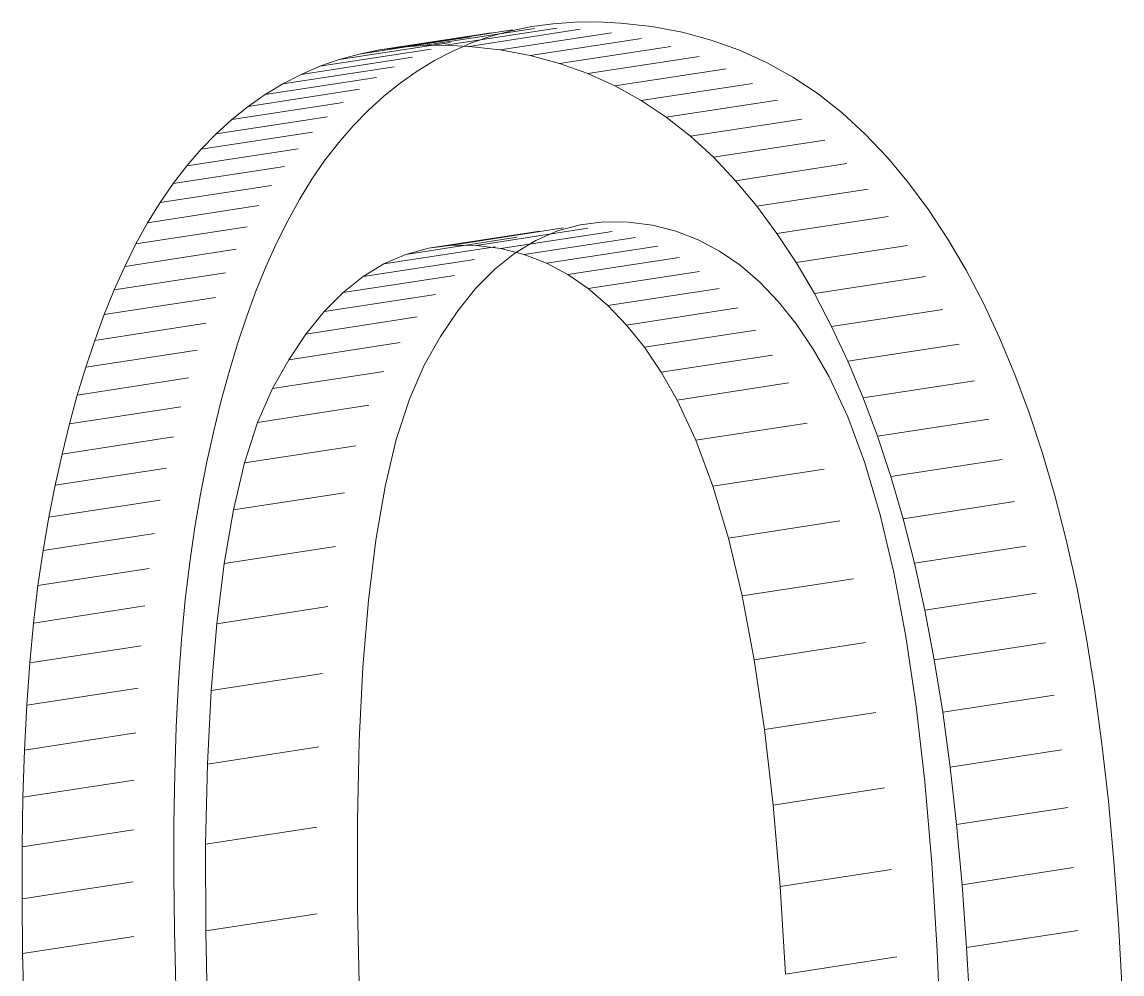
# Model space of a CAD drawing. Extents: x 23 to 417, y 3 to 294.
# Drawn here: x 343.536 to 344.513, y 152.948 to 153.794 of the extents above; entities that cross this region are included whole.
import ezdxf

# ---------------------------------------------------------------- set-up
doc = ezdxf.new("R2010")
doc.units = 0
doc.linetypes.add('DASHED', pattern=[15, 12, -3])
doc.layers.get('0').update_dxf_attribs({"lineweight": 13})

# ---------------------------------------------------------------- blocks, each defined once
blk = doc.blocks.new('BLOCK3535')
at = {"color": 7, "linetype": 'DASHED', "lineweight": 13, "ltscale": 0.006819}
for p, q in [((-16.822, 42.8782), (-16.5524, 42.9196)), ((-16.7842, 42.8833), (-16.5146, 42.9247)), ((-16.7453, 42.886), (-16.4757, 42.9274)), ((-16.7054, 42.8864), (-16.4358, 42.9278)), ((-16.6643, 42.8844), (-16.3947, 42.9259)), ((-16.6088, 42.8783), (-16.3392, 42.9197)), ((-16.8943, 42.8611), (-16.6247, 42.9025)), ((-16.8587, 42.8708), (-16.5891, 42.9122)), ((-16.5551, 42.8682), (-16.2855, 42.9096)), ((-16.9288, 42.8491), (-16.6592, 42.8905)), ((-16.5032, 42.8541), (-16.2336, 42.8956)), ((-16.9945, 42.818), (-16.725, 42.8594)), ((-16.9622, 42.8347), (-16.6926, 42.8761)), ((-16.4531, 42.8362), (-16.1835, 42.8776)), ((-17.0258, 42.799), (-16.7562, 42.8404)), ((-16.4048, 42.8143), (-16.1353, 42.8557)), ((-16.3583, 42.7884), (-16.0888, 42.8298)), ((-17.0559, 42.7778), (-16.7863, 42.8192)), ((-17.0849, 42.7545), (-16.8153, 42.7959)), ((-16.3136, 42.7586), (-16.0441, 42.8001)), ((-17.1127, 42.7291), (-16.8431, 42.7705)), ((-16.2707, 42.7249), (-16.0012, 42.7663)), ((-17.1394, 42.7016), (-16.8698, 42.7431)), ((-16.2297, 42.6873), (-15.9601, 42.7287)), ((-17.1649, 42.6721), (-16.8953, 42.7136)), ((-16.1904, 42.6457), (-15.9208, 42.6871)), ((-17.1893, 42.6405), (-16.9197, 42.682)), ((-17.2125, 42.6069), (-16.9429, 42.6483)), ((-16.1528, 42.6005), (-15.8832, 42.6419)), ((-17.2346, 42.5711), (-16.965, 42.6126)), ((-16.117, 42.552), (-15.8475, 42.5934)), ((-17.2555, 42.5333), (-16.9859, 42.5747)), ((-16.7359, 42.526), (-16.4663, 42.5674)), ((-16.6939, 42.5313), (-16.4244, 42.5728)), ((-16.6503, 42.5309), (-16.3808, 42.5723)), ((-16.6074, 42.5252), (-16.3378, 42.5666)), ((-16.7762, 42.5149), (-16.5067, 42.5564)), ((-16.5661, 42.5147), (-16.2966, 42.5561)), ((-17.2753, 42.4935), (-17.0057, 42.5349)), ((-16.8149, 42.4981), (-16.5454, 42.5395)), ((-16.5265, 42.4993), (-16.2569, 42.5407)), ((-16.083, 42.5002), (-15.8134, 42.5416)), ((-16.852, 42.4755), (-16.5824, 42.517)), ((-16.4884, 42.4791), (-16.2188, 42.5205)), ((-17.294, 42.4516), (-17.0244, 42.493)), ((-16.8875, 42.4472), (-16.6179, 42.4886)), ((-16.452, 42.454), (-16.1824, 42.4954)), ((-16.0506, 42.4451), (-15.7811, 42.4865)), ((-17.3118, 42.4078), (-17.0422, 42.4492)), ((-16.9213, 42.4131), (-16.6517, 42.4546)), ((-16.4172, 42.4241), (-16.1476, 42.4655)), ((-16.3839, 42.3893), (-16.1144, 42.4308)), ((-16.9535, 42.3733), (-16.6839, 42.4147)), ((-16.02, 42.3867), (-15.7504, 42.4281)), ((-17.3286, 42.3621), (-17.059, 42.4035)), ((-16.3523, 42.3497), (-16.0828, 42.3912)), ((-17.3445, 42.3145), (-17.0749, 42.3559)), ((-16.984, 42.3277), (-16.7145, 42.3691)), ((-15.9912, 42.325), (-15.7216, 42.3664)), ((-16.3224, 42.3053), (-16.0528, 42.3467)), ((-17.013, 42.2764), (-16.7434, 42.3178)), ((-17.3595, 42.2649), (-17.0899, 42.3063)), ((-16.294, 42.256), (-16.0244, 42.2974)), ((-15.964, 42.26), (-15.6944, 42.3014)), ((-17.3735, 42.2135), (-17.1039, 42.2549)), ((-17.0394, 42.2163), (-16.7698, 42.2577)), ((-16.2608, 42.1847), (-15.9912, 42.2261)), ((-15.9386, 42.1916), (-15.669, 42.2331)), ((-17.3866, 42.1601), (-17.1171, 42.2015)), ((-17.0626, 42.1445), (-16.793, 42.1859)), ((-15.9149, 42.12), (-15.6453, 42.1615)), ((-17.3988, 42.1048), (-17.1292, 42.1462)), ((-16.2306, 42.103), (-15.961, 42.1444)), ((-17.0824, 42.0609), (-16.8128, 42.1023)), ((-17.41, 42.0476), (-17.1405, 42.089)), ((-15.893, 42.0451), (-15.6234, 42.0865)), ((-16.2033, 42.0107), (-15.9338, 42.0521)), ((-17.4203, 41.9885), (-17.1508, 42.0299)), ((-17.0989, 41.9656), (-16.8293, 42.007)), ((-15.8728, 41.9662), (-15.6032, 42.0076)), ((-17.4295, 41.9263), (-17.1599, 41.9677)), ((-16.179, 41.9079), (-15.9095, 41.9493)), ((-15.8543, 41.8826), (-15.5847, 41.9241)), ((-17.4374, 41.8597), (-17.1678, 41.9011)), ((-17.112, 41.8585), (-16.8425, 41.8999)), ((-17.444, 41.7888), (-17.1744, 41.8302)), ((-16.1577, 41.7945), (-15.8881, 41.836)), ((-15.8376, 41.7944), (-15.568, 41.8358)), ((-17.1219, 41.7397), (-16.8523, 41.7811)), ((-17.4493, 41.7136), (-17.1797, 41.755)), ((-15.8226, 41.7015), (-15.553, 41.7429)), ((-16.1393, 41.6707), (-15.8697, 41.7121)), ((-17.4534, 41.634), (-17.1838, 41.6755)), ((-17.1284, 41.6092), (-16.8588, 41.6506)), ((-15.8093, 41.6039), (-15.5398, 41.6453)), ((-17.4561, 41.5502), (-17.1865, 41.5916)), ((-16.1239, 41.5363), (-15.8543, 41.5778)), ((-15.7979, 41.5016), (-15.5283, 41.543)), ((-17.4576, 41.4619), (-17.188, 41.5034)), ((-17.1317, 41.4669), (-16.8621, 41.5083)), ((-15.7881, 41.3947), (-15.5185, 41.4361)), ((-16.1114, 41.3915), (-15.8418, 41.4329)), ((-17.4577, 41.3694), (-17.1881, 41.4108)), ((-17.1315, 41.3128), (-16.862, 41.3542)), ((-15.7801, 41.2831), (-15.5105, 41.3245)), ((-17.4566, 41.2725), (-17.187, 41.3139)), ((-16.1019, 41.236), (-15.8323, 41.2775))]:
    blk.add_line(p, q, dxfattribs=at)
at = {"color": 7, "linetype": 'DASHED', "lineweight": 13, "ltscale": 0.000935625}
for p, q in [((-16.5524, 42.9196), (-16.5891, 42.9122)), ((-16.822, 42.8782), (-16.8587, 42.8708))]:
    blk.add_line(p, q, dxfattribs=at)
at = {"color": 7, "linetype": 'DASHED', "lineweight": 13, "ltscale": 0.000952995}
for p, q in [((-16.5146, 42.9247), (-16.5524, 42.9196)), ((-16.7842, 42.8833), (-16.822, 42.8782))]:
    blk.add_line(p, q, dxfattribs=at)
at = {"color": 7, "linetype": 'DASHED', "lineweight": 13, "ltscale": 0.000974219}
for p, q in [((-16.4757, 42.9274), (-16.5146, 42.9247)), ((-16.7453, 42.886), (-16.7842, 42.8833))]:
    blk.add_line(p, q, dxfattribs=at)
at = {"color": 7, "linetype": 'DASHED', "lineweight": 13, "ltscale": 0.000998929}
for p, q in [((-16.4358, 42.9278), (-16.4757, 42.9274)), ((-16.7054, 42.8864), (-16.7453, 42.886))]:
    blk.add_line(p, q, dxfattribs=at)
at = {"color": 7, "linetype": 'DASHED', "lineweight": 13, "ltscale": 0.001028}
for p, q in [((-16.3947, 42.9259), (-16.4358, 42.9278)), ((-16.6643, 42.8844), (-16.7054, 42.8864))]:
    blk.add_line(p, q, dxfattribs=at)
at = {"color": 7, "linetype": 'DASHED', "lineweight": 13, "ltscale": 0.001396}
for p, q in [((-16.3392, 42.9197), (-16.3947, 42.9259)), ((-16.6088, 42.8783), (-16.6643, 42.8844))]:
    blk.add_line(p, q, dxfattribs=at)
at = {"color": 7, "linetype": 'DASHED', "lineweight": 13, "ltscale": 0.001366}
for p, q in [((-16.2855, 42.9096), (-16.3392, 42.9197)), ((-16.5551, 42.8682), (-16.6088, 42.8783))]:
    blk.add_line(p, q, dxfattribs=at)
at = {"color": 7, "linetype": 'DASHED', "lineweight": 13, "ltscale": 0.00091398}
for p, q in [((-16.6247, 42.9025), (-16.6592, 42.8905)), ((-16.8943, 42.8611), (-16.9288, 42.8491))]:
    blk.add_line(p, q, dxfattribs=at)
at = {"color": 7, "linetype": 'DASHED', "lineweight": 13, "ltscale": 0.000922483}
for p, q in [((-16.5891, 42.9122), (-16.6247, 42.9025)), ((-16.8587, 42.8708), (-16.8943, 42.8611))]:
    blk.add_line(p, q, dxfattribs=at)
at = {"color": 7, "linetype": 'DASHED', "lineweight": 13, "ltscale": 0.001344}
for p, q in [((-16.2336, 42.8956), (-16.2855, 42.9096)), ((-16.5032, 42.8541), (-16.5551, 42.8682))]:
    blk.add_line(p, q, dxfattribs=at)
at = {"color": 7, "linetype": 'DASHED', "lineweight": 13, "ltscale": 0.000909558}
for p, q in [((-16.6592, 42.8905), (-16.6926, 42.8761)), ((-16.9288, 42.8491), (-16.9622, 42.8347))]:
    blk.add_line(p, q, dxfattribs=at)
at = {"color": 7, "linetype": 'DASHED', "lineweight": 13, "ltscale": 0.001331}
for p, q in [((-16.1835, 42.8776), (-16.2336, 42.8956)), ((-16.4531, 42.8362), (-16.5032, 42.8541))]:
    blk.add_line(p, q, dxfattribs=at)
at = {"color": 7, "linetype": 'DASHED', "lineweight": 13, "ltscale": 0.000914498}
for p, q in [((-16.725, 42.8594), (-16.7562, 42.8404)), ((-16.9945, 42.818), (-17.0258, 42.799))]:
    blk.add_line(p, q, dxfattribs=at)
at = {"color": 7, "linetype": 'DASHED', "lineweight": 13, "ltscale": 0.000909767}
for p, q in [((-16.6926, 42.8761), (-16.725, 42.8594)), ((-16.9622, 42.8347), (-16.9945, 42.818))]:
    blk.add_line(p, q, dxfattribs=at)
at = {"color": 7, "linetype": 'DASHED', "lineweight": 13, "ltscale": 0.001326}
for p, q in [((-16.1353, 42.8557), (-16.1835, 42.8776)), ((-16.4048, 42.8143), (-16.4531, 42.8362))]:
    blk.add_line(p, q, dxfattribs=at)
at = {"color": 7, "linetype": 'DASHED', "lineweight": 13, "ltscale": 0.000921512}
for p, q in [((-16.7562, 42.8404), (-16.7863, 42.8192)), ((-17.0258, 42.799), (-17.0559, 42.7778))]:
    blk.add_line(p, q, dxfattribs=at)
at = {"color": 7, "linetype": 'DASHED', "lineweight": 13, "ltscale": 0.00133}
for p, q in [((-16.0888, 42.8298), (-16.1353, 42.8557)), ((-16.3583, 42.7884), (-16.4048, 42.8143))]:
    blk.add_line(p, q, dxfattribs=at)
at = {"color": 7, "linetype": 'DASHED', "lineweight": 13, "ltscale": 0.001343}
for p, q in [((-16.0441, 42.8001), (-16.0888, 42.8298)), ((-16.3136, 42.7586), (-16.3583, 42.7884))]:
    blk.add_line(p, q, dxfattribs=at)
at = {"color": 7, "linetype": 'DASHED', "lineweight": 13, "ltscale": 0.000929601}
for p, q in [((-16.7863, 42.8192), (-16.8153, 42.7959)), ((-17.0559, 42.7778), (-17.0849, 42.7545))]:
    blk.add_line(p, q, dxfattribs=at)
at = {"color": 7, "linetype": 'DASHED', "lineweight": 13, "ltscale": 0.000941283}
for p, q in [((-16.8153, 42.7959), (-16.8431, 42.7705)), ((-17.0849, 42.7545), (-17.1127, 42.7291))]:
    blk.add_line(p, q, dxfattribs=at)
at = {"color": 7, "linetype": 'DASHED', "lineweight": 13, "ltscale": 0.001364}
for p, q in [((-16.0012, 42.7663), (-16.0441, 42.8001)), ((-16.2707, 42.7249), (-16.3136, 42.7586))]:
    blk.add_line(p, q, dxfattribs=at)
at = {"color": 7, "linetype": 'DASHED', "lineweight": 13, "ltscale": 0.000956864}
for p, q in [((-16.8431, 42.7705), (-16.8698, 42.7431)), ((-17.1127, 42.7291), (-17.1394, 42.7016))]:
    blk.add_line(p, q, dxfattribs=at)
at = {"color": 7, "linetype": 'DASHED', "lineweight": 13, "ltscale": 0.001393}
for p, q in [((-15.9601, 42.7287), (-16.0012, 42.7663)), ((-16.2297, 42.6873), (-16.2707, 42.7249))]:
    blk.add_line(p, q, dxfattribs=at)
at = {"color": 7, "linetype": 'DASHED', "lineweight": 13, "ltscale": 0.000975328}
for p, q in [((-16.8698, 42.7431), (-16.8953, 42.7136)), ((-17.1394, 42.7016), (-17.1649, 42.6721))]:
    blk.add_line(p, q, dxfattribs=at)
at = {"color": 7, "linetype": 'DASHED', "lineweight": 13, "ltscale": 0.00143}
for p, q in [((-15.9208, 42.6871), (-15.9601, 42.7287)), ((-16.1904, 42.6457), (-16.2297, 42.6873))]:
    blk.add_line(p, q, dxfattribs=at)
at = {"color": 7, "linetype": 'DASHED', "lineweight": 13, "ltscale": 0.000997576}
for p, q in [((-16.8953, 42.7136), (-16.9197, 42.682)), ((-17.1649, 42.6721), (-17.1893, 42.6405))]:
    blk.add_line(p, q, dxfattribs=at)
at = {"color": 7, "linetype": 'DASHED', "lineweight": 13, "ltscale": 0.001469}
for p, q in [((-15.8832, 42.6419), (-15.9208, 42.6871)), ((-16.1528, 42.6005), (-16.1904, 42.6457))]:
    blk.add_line(p, q, dxfattribs=at)
at = {"color": 7, "linetype": 'DASHED', "lineweight": 13, "ltscale": 0.001022}
for p, q in [((-16.9197, 42.682), (-16.9429, 42.6483)), ((-17.1893, 42.6405), (-17.2125, 42.6069))]:
    blk.add_line(p, q, dxfattribs=at)
at = {"color": 7, "linetype": 'DASHED', "lineweight": 13, "ltscale": 0.00105}
for p, q in [((-16.9429, 42.6483), (-16.965, 42.6126)), ((-17.2125, 42.6069), (-17.2346, 42.5711))]:
    blk.add_line(p, q, dxfattribs=at)
at = {"color": 7, "linetype": 'DASHED', "lineweight": 13, "ltscale": 0.001507}
for p, q in [((-15.8475, 42.5934), (-15.8832, 42.6419)), ((-16.117, 42.552), (-16.1528, 42.6005))]:
    blk.add_line(p, q, dxfattribs=at)
at = {"color": 7, "linetype": 'DASHED', "lineweight": 13, "ltscale": 0.00108}
for p, q in [((-16.965, 42.6126), (-16.9859, 42.5747)), ((-17.2346, 42.5711), (-17.2555, 42.5333))]:
    blk.add_line(p, q, dxfattribs=at)
at = {"color": 7, "linetype": 'DASHED', "lineweight": 13, "ltscale": 0.00155}
for p, q in [((-15.8134, 42.5416), (-15.8475, 42.5934)), ((-16.083, 42.5002), (-16.117, 42.552))]:
    blk.add_line(p, q, dxfattribs=at)
at = {"color": 7, "linetype": 'DASHED', "lineweight": 13, "ltscale": 0.001113}
for p, q in [((-16.9859, 42.5747), (-17.0057, 42.5349)), ((-17.2555, 42.5333), (-17.2753, 42.4935))]:
    blk.add_line(p, q, dxfattribs=at)
at = {"color": 7, "linetype": 'DASHED', "lineweight": 13, "ltscale": 0.001046}
for p, q in [((-16.5067, 42.5564), (-16.4663, 42.5674)), ((-16.7762, 42.5149), (-16.7359, 42.526))]:
    blk.add_line(p, q, dxfattribs=at)
at = {"color": 7, "linetype": 'DASHED', "lineweight": 13, "ltscale": 0.001058}
for p, q in [((-16.4663, 42.5674), (-16.4244, 42.5728)), ((-16.7359, 42.526), (-16.6939, 42.5313))]:
    blk.add_line(p, q, dxfattribs=at)
at = {"color": 7, "linetype": 'DASHED', "lineweight": 13, "ltscale": 0.00109}
for p, q in [((-16.4244, 42.5728), (-16.3808, 42.5723)), ((-16.6939, 42.5313), (-16.6503, 42.5309))]:
    blk.add_line(p, q, dxfattribs=at)
at = {"color": 7, "linetype": 'DASHED', "lineweight": 13, "ltscale": 0.001082}
for p, q in [((-16.3808, 42.5723), (-16.3378, 42.5666)), ((-16.6503, 42.5309), (-16.6074, 42.5252))]:
    blk.add_line(p, q, dxfattribs=at)
at = {"color": 7, "linetype": 'DASHED', "lineweight": 13, "ltscale": 0.001065}
for p, q in [((-16.3378, 42.5666), (-16.2966, 42.5561)), ((-16.6074, 42.5252), (-16.5661, 42.5147))]:
    blk.add_line(p, q, dxfattribs=at)
at = {"color": 7, "linetype": 'DASHED', "lineweight": 13, "ltscale": 0.001055}
for p, q in [((-16.5454, 42.5395), (-16.5067, 42.5564)), ((-16.8149, 42.4981), (-16.7762, 42.5149))]:
    blk.add_line(p, q, dxfattribs=at)
at = {"color": 7, "linetype": 'DASHED', "lineweight": 13, "ltscale": 0.001064}
for p, q in [((-16.2966, 42.5561), (-16.2569, 42.5407)), ((-16.5661, 42.5147), (-16.5265, 42.4993))]:
    blk.add_line(p, q, dxfattribs=at)
at = {"color": 7, "linetype": 'DASHED', "lineweight": 13, "ltscale": 0.001147}
for p, q in [((-17.0057, 42.5349), (-17.0244, 42.493)), ((-17.2753, 42.4935), (-17.294, 42.4516))]:
    blk.add_line(p, q, dxfattribs=at)
at = {"color": 7, "linetype": 'DASHED', "lineweight": 13, "ltscale": 0.001085}
for p, q in [((-16.5824, 42.517), (-16.5454, 42.5395)), ((-16.852, 42.4755), (-16.8149, 42.4981))]:
    blk.add_line(p, q, dxfattribs=at)
at = {"color": 7, "linetype": 'DASHED', "lineweight": 13, "ltscale": 0.001077}
for p, q in [((-16.2569, 42.5407), (-16.2188, 42.5205)), ((-16.5265, 42.4993), (-16.4884, 42.4791))]:
    blk.add_line(p, q, dxfattribs=at)
at = {"color": 7, "linetype": 'DASHED', "lineweight": 13, "ltscale": 0.001597}
for p, q in [((-15.7811, 42.4865), (-15.8134, 42.5416)), ((-16.0506, 42.4451), (-16.083, 42.5002))]:
    blk.add_line(p, q, dxfattribs=at)
at = {"color": 7, "linetype": 'DASHED', "lineweight": 13, "ltscale": 0.001134}
for p, q in [((-16.6179, 42.4886), (-16.5824, 42.517)), ((-16.8875, 42.4472), (-16.852, 42.4755))]:
    blk.add_line(p, q, dxfattribs=at)
at = {"color": 7, "linetype": 'DASHED', "lineweight": 13, "ltscale": 0.001106}
for p, q in [((-16.2188, 42.5205), (-16.1824, 42.4954)), ((-16.4884, 42.4791), (-16.452, 42.454))]:
    blk.add_line(p, q, dxfattribs=at)
at = {"color": 7, "linetype": 'DASHED', "lineweight": 13, "ltscale": 0.001182}
for p, q in [((-17.0244, 42.493), (-17.0422, 42.4492)), ((-17.294, 42.4516), (-17.3118, 42.4078))]:
    blk.add_line(p, q, dxfattribs=at)
at = {"color": 7, "linetype": 'DASHED', "lineweight": 13, "ltscale": 0.0012}
for p, q in [((-16.6517, 42.4546), (-16.6179, 42.4886)), ((-16.9213, 42.4131), (-16.8875, 42.4472))]:
    blk.add_line(p, q, dxfattribs=at)
at = {"color": 7, "linetype": 'DASHED', "lineweight": 13, "ltscale": 0.001148}
for p, q in [((-16.1824, 42.4954), (-16.1476, 42.4655)), ((-16.452, 42.454), (-16.4172, 42.4241))]:
    blk.add_line(p, q, dxfattribs=at)
at = {"color": 7, "linetype": 'DASHED', "lineweight": 13, "ltscale": 0.001649}
for p, q in [((-15.7504, 42.4281), (-15.7811, 42.4865)), ((-16.02, 42.3867), (-16.0506, 42.4451))]:
    blk.add_line(p, q, dxfattribs=at)
at = {"color": 7, "linetype": 'DASHED', "lineweight": 13, "ltscale": 0.001218}
for p, q in [((-17.0422, 42.4492), (-17.059, 42.4035)), ((-17.3118, 42.4078), (-17.3286, 42.3621))]:
    blk.add_line(p, q, dxfattribs=at)
at = {"color": 7, "linetype": 'DASHED', "lineweight": 13, "ltscale": 0.00128}
for p, q in [((-16.6839, 42.4147), (-16.6517, 42.4546)), ((-16.9535, 42.3733), (-16.9213, 42.4131))]:
    blk.add_line(p, q, dxfattribs=at)
at = {"color": 7, "linetype": 'DASHED', "lineweight": 13, "ltscale": 0.001202}
for p, q in [((-16.1476, 42.4655), (-16.1144, 42.4308)), ((-16.4172, 42.4241), (-16.3839, 42.3893))]:
    blk.add_line(p, q, dxfattribs=at)
at = {"color": 7, "linetype": 'DASHED', "lineweight": 13, "ltscale": 0.001267}
for p, q in [((-16.1144, 42.4308), (-16.0828, 42.3912)), ((-16.3839, 42.3893), (-16.3523, 42.3497))]:
    blk.add_line(p, q, dxfattribs=at)
at = {"color": 7, "linetype": 'DASHED', "lineweight": 13, "ltscale": 0.001372}
for p, q in [((-16.7145, 42.3691), (-16.6839, 42.4147)), ((-16.984, 42.3277), (-16.9535, 42.3733))]:
    blk.add_line(p, q, dxfattribs=at)
at = {"color": 7, "linetype": 'DASHED', "lineweight": 13, "ltscale": 0.001703}
for p, q in [((-15.7216, 42.3664), (-15.7504, 42.4281)), ((-15.9912, 42.325), (-16.02, 42.3867))]:
    blk.add_line(p, q, dxfattribs=at)
at = {"color": 7, "linetype": 'DASHED', "lineweight": 13, "ltscale": 0.001255}
for p, q in [((-17.059, 42.4035), (-17.0749, 42.3559)), ((-17.3286, 42.3621), (-17.3445, 42.3145))]:
    blk.add_line(p, q, dxfattribs=at)
at = {"color": 7, "linetype": 'DASHED', "lineweight": 13, "ltscale": 0.001341}
for p, q in [((-16.0828, 42.3912), (-16.0528, 42.3467)), ((-16.3523, 42.3497), (-16.3224, 42.3053))]:
    blk.add_line(p, q, dxfattribs=at)
at = {"color": 7, "linetype": 'DASHED', "lineweight": 13, "ltscale": 0.001294}
for p, q in [((-17.0749, 42.3559), (-17.0899, 42.3063)), ((-17.3445, 42.3145), (-17.3595, 42.2649))]:
    blk.add_line(p, q, dxfattribs=at)
at = {"color": 7, "linetype": 'DASHED', "lineweight": 13, "ltscale": 0.001473}
for p, q in [((-16.7434, 42.3178), (-16.7145, 42.3691)), ((-17.013, 42.2764), (-16.984, 42.3277))]:
    blk.add_line(p, q, dxfattribs=at)
at = {"color": 7, "linetype": 'DASHED', "lineweight": 13, "ltscale": 0.001761}
for p, q in [((-15.6944, 42.3014), (-15.7216, 42.3664)), ((-15.964, 42.26), (-15.9912, 42.325))]:
    blk.add_line(p, q, dxfattribs=at)
at = {"color": 7, "linetype": 'DASHED', "lineweight": 13, "ltscale": 0.001422}
for p, q in [((-16.0528, 42.3467), (-16.0244, 42.2974)), ((-16.3224, 42.3053), (-16.294, 42.256))]:
    blk.add_line(p, q, dxfattribs=at)
at = {"color": 7, "linetype": 'DASHED', "lineweight": 13, "ltscale": 0.001641}
for p, q in [((-16.7698, 42.2577), (-16.7434, 42.3178)), ((-17.0394, 42.2163), (-17.013, 42.2764))]:
    blk.add_line(p, q, dxfattribs=at)
at = {"color": 7, "linetype": 'DASHED', "lineweight": 13, "ltscale": 0.001333}
for p, q in [((-17.0899, 42.3063), (-17.1039, 42.2549)), ((-17.3595, 42.2649), (-17.3735, 42.2135))]:
    blk.add_line(p, q, dxfattribs=at)
at = {"color": 7, "linetype": 'DASHED', "lineweight": 13, "ltscale": 0.001965}
for p, q in [((-16.0244, 42.2974), (-15.9912, 42.2261)), ((-16.294, 42.256), (-16.2608, 42.1847))]:
    blk.add_line(p, q, dxfattribs=at)
at = {"color": 7, "linetype": 'DASHED', "lineweight": 13, "ltscale": 0.001822}
for p, q in [((-15.669, 42.2331), (-15.6944, 42.3014)), ((-15.9386, 42.1916), (-15.964, 42.26))]:
    blk.add_line(p, q, dxfattribs=at)
at = {"color": 7, "linetype": 'DASHED', "lineweight": 13, "ltscale": 0.001374}
for p, q in [((-17.1039, 42.2549), (-17.1171, 42.2015)), ((-17.3735, 42.2135), (-17.3866, 42.1601))]:
    blk.add_line(p, q, dxfattribs=at)
at = {"color": 7, "linetype": 'DASHED', "lineweight": 13, "ltscale": 0.001887}
for p, q in [((-16.793, 42.1859), (-16.7698, 42.2577)), ((-17.0626, 42.1445), (-17.0394, 42.2163))]:
    blk.add_line(p, q, dxfattribs=at)
at = {"color": 7, "linetype": 'DASHED', "lineweight": 13, "ltscale": 0.002179}
for p, q in [((-15.9912, 42.2261), (-15.961, 42.1444)), ((-16.2608, 42.1847), (-16.2306, 42.103))]:
    blk.add_line(p, q, dxfattribs=at)
at = {"color": 7, "linetype": 'DASHED', "lineweight": 13, "ltscale": 0.001886}
for p, q in [((-15.6453, 42.1615), (-15.669, 42.2331)), ((-15.9149, 42.12), (-15.9386, 42.1916))]:
    blk.add_line(p, q, dxfattribs=at)
at = {"color": 7, "linetype": 'DASHED', "lineweight": 13, "ltscale": 0.001415}
for p, q in [((-17.1171, 42.2015), (-17.1292, 42.1462)), ((-17.3866, 42.1601), (-17.3988, 42.1048))]:
    blk.add_line(p, q, dxfattribs=at)
at = {"color": 7, "linetype": 'DASHED', "lineweight": 13, "ltscale": 0.002147}
for p, q in [((-16.8128, 42.1023), (-16.793, 42.1859)), ((-17.0824, 42.0609), (-17.0626, 42.1445))]:
    blk.add_line(p, q, dxfattribs=at)
at = {"color": 7, "linetype": 'DASHED', "lineweight": 13, "ltscale": 0.001952}
for p, q in [((-15.6234, 42.0865), (-15.6453, 42.1615)), ((-15.893, 42.0451), (-15.9149, 42.12))]:
    blk.add_line(p, q, dxfattribs=at)
at = {"color": 7, "linetype": 'DASHED', "lineweight": 13, "ltscale": 0.001457}
for p, q in [((-17.1292, 42.1462), (-17.1405, 42.089)), ((-17.3988, 42.1048), (-17.41, 42.0476))]:
    blk.add_line(p, q, dxfattribs=at)
at = {"color": 7, "linetype": 'DASHED', "lineweight": 13, "ltscale": 0.002406}
for p, q in [((-15.961, 42.1444), (-15.9338, 42.0521)), ((-16.2306, 42.103), (-16.2033, 42.0107))]:
    blk.add_line(p, q, dxfattribs=at)
at = {"color": 7, "linetype": 'DASHED', "lineweight": 13, "ltscale": 0.002418}
for p, q in [((-16.8293, 42.007), (-16.8128, 42.1023)), ((-17.0989, 41.9656), (-17.0824, 42.0609))]:
    blk.add_line(p, q, dxfattribs=at)
at = {"color": 7, "linetype": 'DASHED', "lineweight": 13, "ltscale": 0.0015}
for p, q in [((-17.1405, 42.089), (-17.1508, 42.0299)), ((-17.41, 42.0476), (-17.4203, 41.9885))]:
    blk.add_line(p, q, dxfattribs=at)
at = {"color": 7, "linetype": 'DASHED', "lineweight": 13, "ltscale": 0.002036}
for p, q in [((-15.6032, 42.0076), (-15.6234, 42.0865)), ((-15.8728, 41.9662), (-15.893, 42.0451))]:
    blk.add_line(p, q, dxfattribs=at)
at = {"color": 7, "linetype": 'DASHED', "lineweight": 13, "ltscale": 0.002641}
for p, q in [((-15.9338, 42.0521), (-15.9095, 41.9493)), ((-16.2033, 42.0107), (-16.179, 41.9079))]:
    blk.add_line(p, q, dxfattribs=at)
at = {"color": 7, "linetype": 'DASHED', "lineweight": 13, "ltscale": 0.001573}
for p, q in [((-17.1508, 42.0299), (-17.1599, 41.9677)), ((-17.4203, 41.9885), (-17.4295, 41.9263))]:
    blk.add_line(p, q, dxfattribs=at)
at = {"color": 7, "linetype": 'DASHED', "lineweight": 13, "ltscale": 0.002697}
for p, q in [((-16.8425, 41.8999), (-16.8293, 42.007)), ((-17.112, 41.8585), (-17.0989, 41.9656))]:
    blk.add_line(p, q, dxfattribs=at)
at = {"color": 7, "linetype": 'DASHED', "lineweight": 13, "ltscale": 0.00214}
for p, q in [((-15.5847, 41.9241), (-15.6032, 42.0076)), ((-15.8543, 41.8826), (-15.8728, 41.9662))]:
    blk.add_line(p, q, dxfattribs=at)
at = {"color": 7, "linetype": 'DASHED', "lineweight": 13, "ltscale": 0.001676}
for p, q in [((-17.1599, 41.9677), (-17.1678, 41.9011)), ((-17.4295, 41.9263), (-17.4374, 41.8597))]:
    blk.add_line(p, q, dxfattribs=at)
at = {"color": 7, "linetype": 'DASHED', "lineweight": 13, "ltscale": 0.002883}
for p, q in [((-15.9095, 41.9493), (-15.8881, 41.836)), ((-16.179, 41.9079), (-16.1577, 41.7945))]:
    blk.add_line(p, q, dxfattribs=at)
at = {"color": 7, "linetype": 'DASHED', "lineweight": 13, "ltscale": 0.002245}
for p, q in [((-15.568, 41.8358), (-15.5847, 41.9241)), ((-15.8376, 41.7944), (-15.8543, 41.8826))]:
    blk.add_line(p, q, dxfattribs=at)
at = {"color": 7, "linetype": 'DASHED', "lineweight": 13, "ltscale": 0.00178}
for p, q in [((-17.1678, 41.9011), (-17.1744, 41.8302)), ((-17.4374, 41.8597), (-17.444, 41.7888))]:
    blk.add_line(p, q, dxfattribs=at)
at = {"color": 7, "linetype": 'DASHED', "lineweight": 13, "ltscale": 0.00298}
for p, q in [((-16.8523, 41.7811), (-16.8425, 41.8999)), ((-17.1219, 41.7397), (-17.112, 41.8585))]:
    blk.add_line(p, q, dxfattribs=at)
at = {"color": 7, "linetype": 'DASHED', "lineweight": 13, "ltscale": 0.001885}
for p, q in [((-17.1744, 41.8302), (-17.1797, 41.755)), ((-17.444, 41.7888), (-17.4493, 41.7136))]:
    blk.add_line(p, q, dxfattribs=at)
at = {"color": 7, "linetype": 'DASHED', "lineweight": 13, "ltscale": 0.00313}
for p, q in [((-15.8881, 41.836), (-15.8697, 41.7121)), ((-16.1577, 41.7945), (-16.1393, 41.6707))]:
    blk.add_line(p, q, dxfattribs=at)
at = {"color": 7, "linetype": 'DASHED', "lineweight": 13, "ltscale": 0.002353}
for p, q in [((-15.553, 41.7429), (-15.568, 41.8358)), ((-15.8226, 41.7015), (-15.8376, 41.7944))]:
    blk.add_line(p, q, dxfattribs=at)
at = {"color": 7, "linetype": 'DASHED', "lineweight": 13, "ltscale": 0.003268}
for p, q in [((-16.8588, 41.6506), (-16.8523, 41.7811)), ((-17.1284, 41.6092), (-17.1219, 41.7397))]:
    blk.add_line(p, q, dxfattribs=at)
at = {"color": 7, "linetype": 'DASHED', "lineweight": 13, "ltscale": 0.001991}
for p, q in [((-17.1797, 41.755), (-17.1838, 41.6755)), ((-17.4493, 41.7136), (-17.4534, 41.634))]:
    blk.add_line(p, q, dxfattribs=at)
at = {"color": 7, "linetype": 'DASHED', "lineweight": 13, "ltscale": 0.002462}
for p, q in [((-15.5398, 41.6453), (-15.553, 41.7429)), ((-15.8093, 41.6039), (-15.8226, 41.7015))]:
    blk.add_line(p, q, dxfattribs=at)
at = {"color": 7, "linetype": 'DASHED', "lineweight": 13, "ltscale": 0.003381}
for p, q in [((-15.8697, 41.7121), (-15.8543, 41.5778)), ((-16.1393, 41.6707), (-16.1239, 41.5363))]:
    blk.add_line(p, q, dxfattribs=at)
at = {"color": 7, "linetype": 'DASHED', "lineweight": 13, "ltscale": 0.002098}
for p, q in [((-17.1838, 41.6755), (-17.1865, 41.5916)), ((-17.4534, 41.634), (-17.4561, 41.5502))]:
    blk.add_line(p, q, dxfattribs=at)
at = {"color": 7, "linetype": 'DASHED', "lineweight": 13, "ltscale": 0.003558}
for p, q in [((-16.8621, 41.5083), (-16.8588, 41.6506)), ((-17.1317, 41.4669), (-17.1284, 41.6092))]:
    blk.add_line(p, q, dxfattribs=at)
at = {"color": 7, "linetype": 'DASHED', "lineweight": 13, "ltscale": 0.002573}
for p, q in [((-15.5283, 41.543), (-15.5398, 41.6453)), ((-15.7979, 41.5016), (-15.8093, 41.6039))]:
    blk.add_line(p, q, dxfattribs=at)
at = {"color": 7, "linetype": 'DASHED', "lineweight": 13, "ltscale": 0.002206}
for p, q in [((-17.1865, 41.5916), (-17.188, 41.5034)), ((-17.4561, 41.5502), (-17.4576, 41.4619))]:
    blk.add_line(p, q, dxfattribs=at)
at = {"color": 7, "linetype": 'DASHED', "lineweight": 13, "ltscale": 0.003636}
for p, q in [((-15.8543, 41.5778), (-15.8418, 41.4329)), ((-16.1239, 41.5363), (-16.1114, 41.3915))]:
    blk.add_line(p, q, dxfattribs=at)
at = {"color": 7, "linetype": 'DASHED', "lineweight": 13, "ltscale": 0.002685}
for p, q in [((-15.5185, 41.4361), (-15.5283, 41.543)), ((-15.7881, 41.3947), (-15.7979, 41.5016))]:
    blk.add_line(p, q, dxfattribs=at)
at = {"color": 7, "linetype": 'DASHED', "lineweight": 13, "ltscale": 0.002314}
for p, q in [((-17.188, 41.5034), (-17.1881, 41.4108)), ((-17.4576, 41.4619), (-17.4577, 41.3694))]:
    blk.add_line(p, q, dxfattribs=at)
at = {"color": 7, "linetype": 'DASHED', "lineweight": 13, "ltscale": 0.003851}
for p, q in [((-16.862, 41.3542), (-16.8621, 41.5083)), ((-17.1315, 41.3128), (-17.1317, 41.4669))]:
    blk.add_line(p, q, dxfattribs=at)
at = {"color": 7, "linetype": 'DASHED', "lineweight": 13, "ltscale": 0.002797}
for p, q in [((-15.5105, 41.3245), (-15.5185, 41.4361)), ((-15.7801, 41.2831), (-15.7881, 41.3947))]:
    blk.add_line(p, q, dxfattribs=at)
at = {"color": 7, "linetype": 'DASHED', "lineweight": 13, "ltscale": 0.003892}
for p, q in [((-15.8418, 41.4329), (-15.8323, 41.2775)), ((-16.1114, 41.3915), (-16.1019, 41.236))]:
    blk.add_line(p, q, dxfattribs=at)
at = {"color": 7, "linetype": 'DASHED', "lineweight": 13, "ltscale": 0.002422}
for p, q in [((-17.1881, 41.4108), (-17.187, 41.3139)), ((-17.4577, 41.3694), (-17.4566, 41.2725))]:
    blk.add_line(p, q, dxfattribs=at)
at = {"color": 7, "linetype": 'DASHED', "lineweight": 13, "ltscale": 0.004145}
for p, q in [((-16.8585, 41.1884), (-16.862, 41.3542)), ((-17.1281, 41.147), (-17.1315, 41.3128))]:
    blk.add_line(p, q, dxfattribs=at)
at = {"color": 7, "linetype": 'DASHED', "lineweight": 13, "ltscale": 0.002911}
for p, q in [((-15.5042, 41.2082), (-15.5105, 41.3245)), ((-15.7738, 41.1668), (-15.7801, 41.2831))]:
    blk.add_line(p, q, dxfattribs=at)
at = {"color": 7, "linetype": 'DASHED', "lineweight": 13, "ltscale": 0.002531}
for p, q in [((-17.187, 41.3139), (-17.1846, 41.2127)), ((-17.4566, 41.2725), (-17.4542, 41.1713))]:
    blk.add_line(p, q, dxfattribs=at)
at = {"color": 7, "linetype": 'DASHED', "lineweight": 13, "ltscale": 0.004151}
blk.add_line((-15.8323, 41.2775), (-15.8258, 41.1115), dxfattribs=at)

msp = doc.modelspace()

# ---------------------------------------------------------------- block references
at = {"lineweight": 0, "xscale": 0.5, "yscale": 0.5, "zscale": 0.5}
msp.add_blockref('BLOCK3535', (352.26516, 132.33025), dxfattribs=at)

doc.saveas('drawing.dxf')
